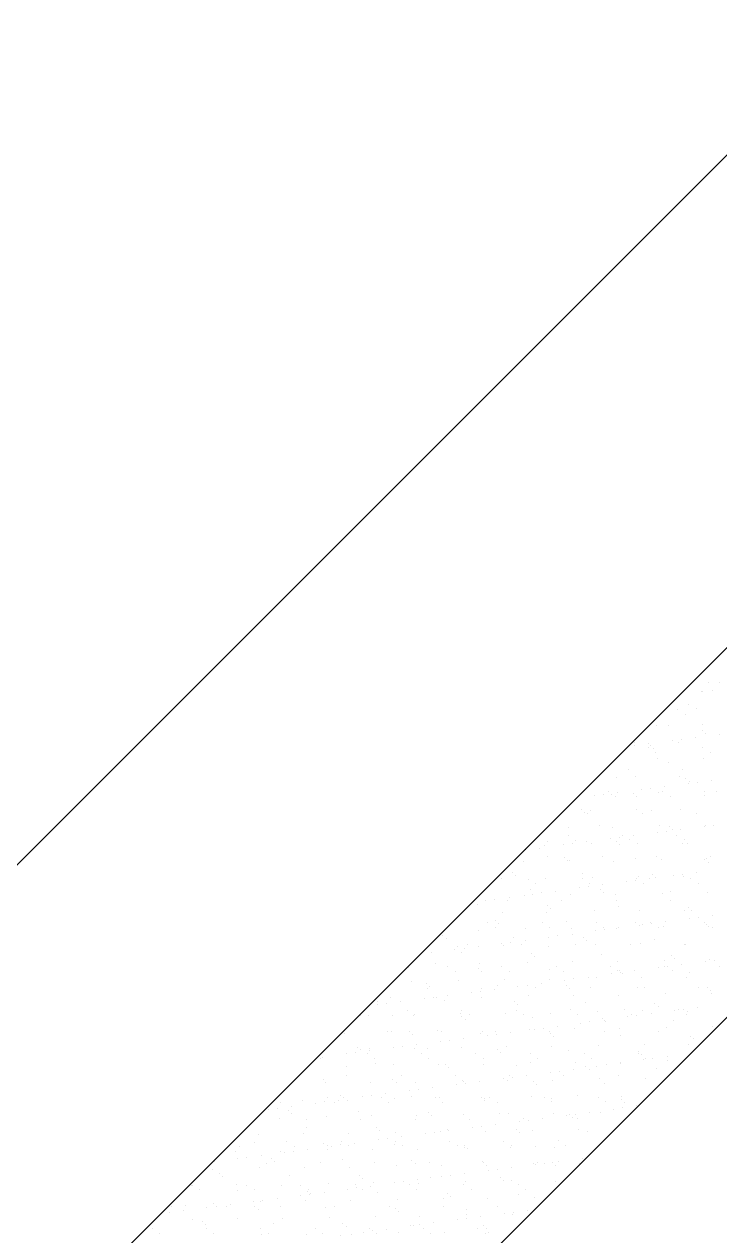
# Model space of a CAD drawing. Header units: millimetres. Extents: x 89805 to 1757503, y 48266 to 267832.
# Drawn here: x 953455 to 953854, y 159080 to 159775 of the extents above; entities that cross this region are included whole.
import ezdxf

# ---------------------------------------------------------------- set-up
doc = ezdxf.new("R2010")
doc.units = ezdxf.units.MM
doc.header["$LTSCALE"] = 1000
doc.layers.add('WALL', color=111, linetype='Continuous')

msp = doc.modelspace()

# ---------------------------------------------------------------- linework, layer by layer
at = {"color": 8, "ltscale": 0.7}
for p, q in [((953847.34, 159397.81), (953847.34, 159397.81)), ((953853.42, 159397.56), (953853.42, 159397.56)), ((953843.08, 159392.66), (953843.08, 159392.66)), ((953844.14, 159392.53), (953844.14, 159392.53)), ((953849.34, 159393.22), (953849.34, 159393.22)), ((953829.59, 159382.32), (953829.59, 159382.32)), ((953836.02, 159385.12), (953836.02, 159385.12)), ((953840.23, 159382.44), (953840.23, 159382.44)), ((953833.9, 159379.13), (953833.9, 159379.13)), ((953817.53, 159373.06), (953817.53, 159373.06)), ((953824.27, 159372.71), (953824.27, 159372.71)), ((953843.71, 159373.4), (953843.71, 159373.4)), ((953843.85, 159370.01), (953843.85, 159370.01)), ((953845.7, 159368.32), (953845.7, 159368.32)), ((953853.36, 159367.85), (953853.36, 159367.85)), ((953804.64, 159363.17), (953804.64, 159363.17)), ((953804.73, 159361.45), (953804.73, 159361.45)), ((953812.86, 159362.52), (953812.86, 159362.52)), ((953813.79, 159361.23), (953813.79, 159361.23)), ((953826.44, 159364.31), (953826.44, 159364.31)), ((953830.22, 159363.05), (953830.22, 159363.05)), ((953831.65, 159364.99), (953831.65, 159364.99)), ((953839.78, 159366.06), (953839.78, 159366.06)), ((953812.95, 159360.02), (953812.95, 159360.02)), ((953815.64, 159359.54), (953815.64, 159359.54)), ((953817.17, 159357.34), (953817.17, 159357.34)), ((953818.16, 159353.79), (953818.16, 159353.79)), ((953844.09, 159360.08), (953844.09, 159360.08)), ((953844.34, 159354.13), (953844.34, 159354.13)), ((953848.31, 159357.39), (953848.31, 159357.39)), ((953801.21, 159347.61), (953801.21, 159347.61)), ((953824.34, 159351.57), (953824.34, 159351.57)), ((953832.35, 159347.67), (953832.35, 159347.67)), ((953794.27, 159342.79), (953794.27, 159342.79)), ((953805.27, 159343.9), (953805.27, 159343.9)), ((953830.85, 159343.78), (953830.85, 159343.78)), ((953834.29, 159342.45), (953834.29, 159342.45)), ((953835.66, 159339.63), (953835.66, 159339.63)), ((953836.13, 159340.76), (953836.13, 159340.76)), ((953840.87, 159340.32), (953840.87, 159340.32)), ((953849, 159341.39), (953849, 159341.39)), ((953781.83, 159332.54), (953781.83, 159332.54)), ((953787.03, 159333.23), (953787.03, 159333.23)), ((953789.89, 159334.93), (953789.89, 159334.93)), ((953791.78, 159333.55), (953791.78, 159333.55)), ((953795.16, 159334.3), (953795.16, 159334.3)), ((953804.23, 159333.67), (953804.23, 159333.67)), ((953808.74, 159336.09), (953808.74, 159336.09)), ((953813.95, 159336.77), (953813.95, 159336.77)), ((953818.79, 159334.53), (953818.79, 159334.53)), ((953821.03, 159334.98), (953821.03, 159334.98)), ((953822.08, 159337.84), (953822.08, 159337.84)), ((953844.83, 159332.79), (953844.83, 159332.79)), ((953844.97, 159334.86), (953844.97, 159334.86)), ((953852.17, 159335.04), (953852.17, 159335.04)), ((953794.1, 159332.24), (953794.1, 159332.24)), ((953806.07, 159331.98), (953806.07, 159331.98)), ((953825.25, 159332.3), (953825.25, 159332.3)), ((953774.17, 159324.89), (953774.17, 159324.89)), ((953776.01, 159323.21), (953776.01, 159323.21)), ((953778.14, 159322.51), (953778.14, 159322.51)), ((953779.72, 159324.3), (953779.72, 159324.3)), ((953805.9, 159324.63), (953805.9, 159324.63)), ((953809.29, 159322.57), (953809.29, 159322.57)), ((953814.77, 159324.01), (953814.77, 159324.01)), ((953831.48, 159324.51), (953831.48, 159324.51)), ((953840.43, 159322.63), (953840.43, 159322.63)), ((953766.83, 159314.41), (953766.83, 159314.41)), ((953784.71, 159315.23), (953784.71, 159315.23)), ((953792.41, 159314.28), (953792.41, 159314.28)), ((953819.42, 159315.26), (953819.42, 159315.26)), ((953823.17, 159312.1), (953823.17, 159312.1)), ((953824.72, 159314.89), (953824.72, 159314.89)), ((953826.57, 159313.2), (953826.57, 159313.2)), ((953831.3, 159313.17), (953831.3, 159313.17)), ((953844.88, 159314.95), (953844.88, 159314.95)), ((953845.6, 159315.59), (953845.6, 159315.59)), ((953850.09, 159315.64), (953850.09, 159315.64)), ((953754.65, 159306.46), (953754.65, 159306.46)), ((953766.82, 159309.83), (953766.82, 159309.83)), ((953769.33, 159305.01), (953769.33, 159305.01)), ((953771.04, 159307.14), (953771.04, 159307.14)), ((953777.46, 159306.08), (953777.46, 159306.08)), ((953780.35, 159305.03), (953780.35, 159305.03)), ((953791.05, 159307.87), (953791.05, 159307.87)), ((953794.66, 159306.11), (953794.66, 159306.11)), ((953796.25, 159308.55), (953796.25, 159308.55)), ((953797.96, 159309.89), (953797.96, 159309.89)), ((953802.18, 159307.2), (953802.18, 159307.2)), ((953804.38, 159309.62), (953804.38, 159309.62)), ((953806.53, 159305.36), (953806.53, 159305.36)), ((953817.96, 159311.41), (953817.96, 159311.41)), ((953829.1, 159309.94), (953829.1, 159309.94)), ((953832.11, 159305.24), (953832.11, 159305.24)), ((953833.32, 159307.26), (953833.32, 159307.26)), ((953835.27, 159305.23), (953835.27, 159305.23)), ((953742.42, 159301.46), (953742.42, 159301.46)), ((953750.54, 159302.53), (953750.54, 159302.53)), ((953753.34, 159304.06), (953753.34, 159304.06)), ((953764.13, 159304.32), (953764.13, 159304.32)), ((953796.51, 159304.42), (953796.51, 159304.42)), ((953741.28, 159294.8), (953741.28, 159294.8)), ((953755.08, 159297.41), (953755.08, 159297.41)), ((953764.6, 159297.34), (953764.6, 159297.34)), ((953766.44, 159295.65), (953766.44, 159295.65)), ((953767.46, 159295.14), (953767.46, 159295.14)), ((953786.22, 159297.47), (953786.22, 159297.47)), ((953793.04, 159295.02), (953793.04, 159295.02)), ((953805.21, 159296.45), (953805.21, 159296.45)), ((953817.36, 159297.53), (953817.36, 159297.53)), ((953820.05, 159295.99), (953820.05, 159295.99)), ((953845.22, 159296.11), (953845.22, 159296.11)), ((953846.23, 159296.32), (953846.23, 159296.32)), ((953847.06, 159294.42), (953847.06, 159294.42)), ((953848.5, 159297.58), (953848.5, 159297.58)), ((953728.39, 159284.91), (953728.39, 159284.91)), ((953734.54, 159288.56), (953734.54, 159288.56)), ((953736.38, 159286.87), (953736.38, 159286.87)), ((953743.76, 159284.73), (953743.76, 159284.73)), ((953753.97, 159284.79), (953753.97, 159284.79)), ((953774.9, 159284.79), (953774.9, 159284.79)), ((953775.14, 159287.68), (953775.14, 159287.68)), ((953780.98, 159285.76), (953780.98, 159285.76)), ((953805.47, 159283.87), (953805.47, 159283.87)), ((953806.04, 159284.84), (953806.04, 159284.84)), ((953807.16, 159286.1), (953807.16, 159286.1)), ((953813.6, 159284.94), (953813.6, 159284.94)), ((953815.16, 159287.33), (953815.16, 159287.33)), ((953817, 159285.64), (953817, 159285.64)), ((953827.18, 159286.73), (953827.18, 159286.73)), ((953832.39, 159287.42), (953832.39, 159287.42)), ((953832.74, 159285.97), (953832.74, 159285.97)), ((953837.18, 159284.9), (953837.18, 159284.9)), ((953840.52, 159288.49), (953840.52, 159288.49)), ((953745.08, 159278.9), (953745.08, 159278.9)), ((953747.97, 159282.05), (953747.97, 159282.05)), ((953751.64, 159276.79), (953751.64, 159276.79)), ((953759.76, 159277.86), (953759.76, 159277.86)), ((953773.35, 159279.64), (953773.35, 159279.64)), ((953778.55, 159280.33), (953778.55, 159280.33)), ((953779.12, 159282.1), (953779.12, 159282.1)), ((953785.1, 159278.56), (953785.1, 159278.56)), ((953786.68, 159281.4), (953786.68, 159281.4)), ((953786.94, 159276.87), (953786.94, 159276.87)), ((953800.27, 159283.19), (953800.27, 159283.19)), ((953810.26, 159282.16), (953810.26, 159282.16)), ((953825.7, 159277.67), (953825.7, 159277.67)), ((953841.4, 159282.22), (953841.4, 159282.22)), ((953846.86, 159277.05), (953846.86, 159277.05)), ((953715.02, 159270.12), (953715.02, 159270.12)), ((953719.51, 159272.56), (953719.51, 159272.56)), ((953724.72, 159273.24), (953724.72, 159273.24)), ((953732.01, 159272.32), (953732.01, 159272.32)), ((953732.85, 159274.31), (953732.85, 159274.31)), ((953741.91, 159275.54), (953741.91, 159275.54)), ((953746.43, 159276.1), (953746.43, 159276.1)), ((953763.15, 159272.37), (953763.15, 159272.37)), ((953768.09, 159275.87), (953768.09, 159275.87)), ((953793.67, 159275.75), (953793.67, 159275.75)), ((953794.3, 159272.43), (953794.3, 159272.43)), ((953820.68, 159276.72), (953820.68, 159276.72)), ((953825.44, 159272.49), (953825.44, 159272.49)), ((953729.02, 159265.64), (953729.02, 159265.64)), ((953754.6, 159265.52), (953754.6, 159265.52)), ((953755.04, 159269.78), (953755.04, 159269.78)), ((953756.88, 159268.09), (953756.88, 159268.09)), ((953781.61, 159266.49), (953781.61, 159266.49)), ((953795.64, 159268.89), (953795.64, 159268.89)), ((953807.79, 159266.83), (953807.79, 159266.83)), ((953833.37, 159266.71), (953833.37, 159266.71)), ((953835.65, 159268.55), (953835.65, 159268.55)), ((953837.5, 159266.86), (953837.5, 159266.86)), ((953849.74, 159263.81), (953849.74, 159263.81)), ((953720.69, 159259.63), (953720.69, 159259.63)), ((953724.91, 159256.95), (953724.91, 159256.95)), ((953724.97, 159261), (953724.97, 159261)), ((953726.82, 159259.31), (953726.82, 159259.31)), ((953742.54, 159256.27), (953742.54, 159256.27)), ((953751.83, 159259.69), (953751.83, 159259.69)), ((953756.05, 159257), (953756.05, 159257)), ((953765.58, 159260.12), (953765.58, 159260.12)), ((953768.72, 159256.6), (953768.72, 159256.6)), ((953782.97, 159259.75), (953782.97, 159259.75)), ((953787.19, 159257.06), (953787.19, 159257.06)), ((953794.3, 159256.48), (953794.3, 159256.48)), ((953795.9, 159256.72), (953795.9, 159256.72)), ((953805.59, 159259.77), (953805.59, 159259.77)), ((953807.44, 159258.08), (953807.44, 159258.08)), ((953809.49, 159258.51), (953809.49, 159258.51)), ((953814.12, 159259.8), (953814.12, 159259.8)), ((953814.69, 159259.2), (953814.69, 159259.2)), ((953818.33, 159257.12), (953818.33, 159257.12)), ((953821.31, 159257.45), (953821.31, 159257.45)), ((953822.82, 159260.27), (953822.82, 159260.27)), ((953836.4, 159262.05), (953836.4, 159262.05)), ((953841.61, 159262.74), (953841.61, 159262.74)), ((953845.26, 159259.86), (953845.26, 159259.86)), ((953846.2, 159258.89), (953846.2, 159258.89)), ((953847.49, 159257.79), (953847.49, 159257.79)), ((953849.47, 159257.17), (953849.47, 159257.17)), ((953694.91, 159252.22), (953694.91, 159252.22)), ((953696.76, 159250.54), (953696.76, 159250.54)), ((953715.53, 159255.3), (953715.53, 159255.3)), ((953735.52, 159251.34), (953735.52, 159251.34)), ((953742.07, 159249.64), (953742.07, 159249.64)), ((953755.65, 159251.42), (953755.65, 159251.42)), ((953760.86, 159252.11), (953760.86, 159252.11)), ((953768.98, 159253.18), (953768.98, 159253.18)), ((953775.53, 159251), (953775.53, 159251)), ((953777.38, 159249.31), (953777.38, 159249.31)), ((953782.57, 159254.97), (953782.57, 159254.97)), ((953787.77, 159255.65), (953787.77, 159255.65)), ((953816.14, 159250.11), (953816.14, 159250.11)), ((953688.23, 159242.55), (953688.23, 159242.55)), ((953701.81, 159244.34), (953701.81, 159244.34)), ((953703.48, 159246.04), (953703.48, 159246.04)), ((953705.46, 159242.56), (953705.46, 159242.56)), ((953707.02, 159245.02), (953707.02, 159245.02)), ((953708.95, 159247.22), (953708.95, 159247.22)), ((953715.15, 159246.09), (953715.15, 159246.09)), ((953728.73, 159247.88), (953728.73, 159247.88)), ((953729.65, 159246.38), (953729.65, 159246.38)), ((953733.94, 159248.56), (953733.94, 159248.56)), ((953740.09, 159247.28), (953740.09, 159247.28)), ((953745.47, 159242.22), (953745.47, 159242.22)), ((953755.23, 159246.25), (953755.23, 159246.25)), ((953771.23, 159247.33), (953771.23, 159247.33)), ((953782.24, 159247.23), (953782.24, 159247.23)), ((953802.37, 159247.39), (953802.37, 159247.39)), ((953808.42, 159247.56), (953808.42, 159247.56)), ((953833.51, 159247.45), (953833.51, 159247.45)), ((953834, 159247.44), (953834, 159247.44)), ((953690.58, 159236.15), (953690.58, 159236.15)), ((953716.16, 159236.03), (953716.16, 159236.03)), ((953743.17, 159237), (953743.17, 159237)), ((953747.31, 159240.53), (953747.31, 159240.53)), ((953769.35, 159237.33), (953769.35, 159237.33)), ((953786.08, 159241.34), (953786.08, 159241.34)), ((953794.93, 159237.21), (953794.93, 159237.21)), ((953821.94, 159238.18), (953821.94, 159238.18)), ((953826.09, 159240.99), (953826.09, 159240.99)), ((953827.93, 159239.3), (953827.93, 159239.3)), ((953832.04, 159235.59), (953832.04, 159235.59)), ((953845.62, 159237.38), (953845.62, 159237.38)), ((953848.12, 159238.52), (953848.12, 159238.52)), ((953850.83, 159238.06), (953850.83, 159238.06)), ((953675.4, 159233.79), (953675.4, 159233.79)), ((953697.63, 159234.54), (953697.63, 159234.54)), ((953701.84, 159231.85), (953701.84, 159231.85)), ((953715.41, 159233.44), (953715.41, 159233.44)), ((953717.25, 159231.75), (953717.25, 159231.75)), ((953728.77, 159234.59), (953728.77, 159234.59)), ((953732.99, 159231.91), (953732.99, 159231.91)), ((953756.01, 159232.56), (953756.01, 159232.56)), ((953759.91, 159234.65), (953759.91, 159234.65)), ((953764.13, 159231.96), (953764.13, 159231.96)), ((953778.2, 159228.5), (953778.2, 159228.5)), ((953791.05, 159234.71), (953791.05, 159234.71)), ((953791.79, 159230.29), (953791.79, 159230.29)), ((953795.27, 159232.02), (953795.27, 159232.02)), ((953796.03, 159232.22), (953796.03, 159232.22)), ((953796.99, 159230.97), (953796.99, 159230.97)), ((953797.87, 159230.53), (953797.87, 159230.53)), ((953805.12, 159232.04), (953805.12, 159232.04)), ((953809.05, 159228.29), (953809.05, 159228.29)), ((953818.71, 159233.83), (953818.71, 159233.83)), ((953822.19, 159234.76), (953822.19, 159234.76)), ((953823.91, 159234.52), (953823.91, 159234.52)), ((953826.41, 159232.08), (953826.41, 159232.08)), ((953834.63, 159228.17), (953834.63, 159228.17)), ((953836.63, 159231.33), (953836.63, 159231.33)), ((953853.33, 159234.82), (953853.33, 159234.82)), ((953677.1, 159225.8), (953677.1, 159225.8)), ((953685.35, 159224.67), (953685.35, 159224.67)), ((953685.88, 159222.12), (953685.88, 159222.12)), ((953687.19, 159222.98), (953687.19, 159222.98)), ((953704.11, 159226.77), (953704.11, 159226.77)), ((953717.02, 159222.18), (953717.02, 159222.18)), ((953724.37, 159221.41), (953724.37, 159221.41)), ((953725.95, 159223.78), (953725.95, 159223.78)), ((953730.28, 159227.11), (953730.28, 159227.11)), ((953737.95, 159223.2), (953737.95, 159223.2)), ((953743.16, 159223.89), (953743.16, 159223.89)), ((953748.17, 159222.24), (953748.17, 159222.24)), ((953751.29, 159224.96), (953751.29, 159224.96)), ((953755.86, 159226.99), (953755.86, 159226.99)), ((953764.87, 159226.75), (953764.87, 159226.75)), ((953765.97, 159223.44), (953765.97, 159223.44)), ((953767.81, 159221.75), (953767.81, 159221.75)), ((953770.08, 159227.43), (953770.08, 159227.43)), ((953779.31, 159222.29), (953779.31, 159222.29)), ((953782.87, 159227.96), (953782.87, 159227.96)), ((953806.57, 159222.55), (953806.57, 159222.55)), ((953810.45, 159222.35), (953810.45, 159222.35)), ((953841.59, 159222.4), (953841.59, 159222.4)), ((953846.59, 159222.21), (953846.59, 159222.21)), ((953657.13, 159214.2), (953657.13, 159214.2)), ((953665.04, 159216.55), (953665.04, 159216.55)), ((953670.53, 159214.33), (953670.53, 159214.33)), ((953684.12, 159216.11), (953684.12, 159216.11)), ((953689.32, 159216.8), (953689.32, 159216.8)), ((953691.21, 159216.88), (953691.21, 159216.88)), ((953695.89, 159215.01), (953695.89, 159215.01)), ((953697.45, 159217.87), (953697.45, 159217.87)), ((953711.03, 159219.66), (953711.03, 159219.66)), ((953716.24, 159220.34), (953716.24, 159220.34)), ((953716.79, 159216.76), (953716.79, 159216.76)), ((953735.91, 159214.66), (953735.91, 159214.66)), ((953743.8, 159217.73), (953743.8, 159217.73)), ((953769.98, 159218.07), (953769.98, 159218.07)), ((953795.56, 159217.94), (953795.56, 159217.94)), ((953822.57, 159218.92), (953822.57, 159218.92)), ((953848.43, 159220.52), (953848.43, 159220.52)), ((953848.75, 159219.25), (953848.75, 159219.25)), ((953657.2, 159212.57), (953657.2, 159212.57)), ((953662.4, 159213.26), (953662.4, 159213.26)), ((953674.56, 159209.44), (953674.56, 159209.44)), ((953704.74, 159207.51), (953704.74, 159207.51)), ((953705.7, 159209.5), (953705.7, 159209.5)), ((953730.91, 159207.84), (953730.91, 159207.84)), ((953736.84, 159209.55), (953736.84, 159209.55)), ((953737.75, 159212.97), (953737.75, 159212.97)), ((953756.49, 159207.72), (953756.49, 159207.72)), ((953767.99, 159209.61), (953767.99, 159209.61)), ((953776.51, 159213.78), (953776.51, 159213.78)), ((953783.5, 159208.69), (953783.5, 159208.69)), ((953799.13, 159209.67), (953799.13, 159209.67)), ((953809.68, 159209.02), (953809.68, 159209.02)), ((953814.34, 159207.37), (953814.34, 159207.37)), ((953816.52, 159213.43), (953816.52, 159213.43)), ((953818.37, 159211.75), (953818.37, 159211.75)), ((953827.93, 159209.16), (953827.93, 159209.16)), ((953830.27, 159209.72), (953830.27, 159209.72)), ((953833.13, 159209.84), (953833.13, 159209.84)), ((953835.26, 159208.9), (953835.26, 159208.9)), ((953841.26, 159210.91), (953841.26, 159210.91)), ((953647.64, 159206.7), (953647.64, 159206.7)), ((953652.15, 159206.66), (953652.15, 159206.66)), ((953665.83, 159206.23), (953665.83, 159206.23)), ((953677.73, 159206.53), (953677.73, 159206.53)), ((953678.78, 159206.75), (953678.78, 159206.75)), ((953705.84, 159205.89), (953705.84, 159205.89)), ((953707.69, 159204.2), (953707.69, 159204.2)), ((953709.92, 159206.81), (953709.92, 159206.81)), ((953741.06, 159206.87), (953741.06, 159206.87)), ((953746.45, 159205), (953746.45, 159205)), ((953772.2, 159206.92), (953772.2, 159206.92)), ((953774.09, 159202.07), (953774.09, 159202.07)), ((953779.29, 159202.75), (953779.29, 159202.75)), ((953786.46, 159204.66), (953786.46, 159204.66)), ((953787.42, 159203.82), (953787.42, 159203.82)), ((953788.31, 159202.97), (953788.31, 159202.97)), ((953801.01, 159205.61), (953801.01, 159205.61)), ((953803.34, 159206.98), (953803.34, 159206.98)), ((953806.21, 159206.3), (953806.21, 159206.3)), ((953827.07, 159203.77), (953827.07, 159203.77)), ((953834.49, 159207.04), (953834.49, 159207.04)), ((953638.66, 159196.31), (953638.66, 159196.31)), ((953662.82, 159197.02), (953662.82, 159197.02)), ((953665.67, 159197.28), (953665.67, 159197.28)), ((953675.78, 159197.11), (953675.78, 159197.11)), ((953677.63, 159195.42), (953677.63, 159195.42)), ((953691.84, 159197.61), (953691.84, 159197.61)), ((953693.96, 159197.08), (953693.96, 159197.08)), ((953716.39, 159196.22), (953716.39, 159196.22)), ((953717.42, 159197.49), (953717.42, 159197.49)), ((953720.25, 159194.98), (953720.25, 159194.98)), ((953725.1, 159197.14), (953725.1, 159197.14)), ((953725.46, 159195.67), (953725.46, 159195.67)), ((953733.59, 159196.74), (953733.59, 159196.74)), ((953744.43, 159198.46), (953744.43, 159198.46)), ((953747.17, 159198.52), (953747.17, 159198.52)), ((953752.38, 159199.21), (953752.38, 159199.21)), ((953756.24, 159197.19), (953756.24, 159197.19)), ((953756.4, 159195.88), (953756.4, 159195.88)), ((953758.25, 159194.19), (953758.25, 159194.19)), ((953760.51, 159200.28), (953760.51, 159200.28)), ((953770.61, 159198.8), (953770.61, 159198.8)), ((953787.38, 159197.25), (953787.38, 159197.25)), ((953796.19, 159198.67), (953796.19, 159198.67)), ((953797.01, 159195), (953797.01, 159195)), ((953818.53, 159197.31), (953818.53, 159197.31)), ((953823.2, 159199.65), (953823.2, 159199.65)), ((953837.02, 159194.65), (953837.02, 159194.65)), ((953849.38, 159199.98), (953849.38, 159199.98)), ((953849.67, 159197.36), (953849.67, 159197.36)), ((953645.72, 159188.33), (953645.72, 159188.33)), ((953647.57, 159186.64), (953647.57, 159186.64)), ((953652.78, 159187.39), (953652.78, 159187.39)), ((953666.42, 159187.89), (953666.42, 159187.89)), ((953671.62, 159188.58), (953671.62, 159188.58)), ((953678.36, 159187.26), (953678.36, 159187.26)), ((953679.75, 159189.65), (953679.75, 159189.65)), ((953686.33, 159187.45), (953686.33, 159187.45)), ((953693.34, 159191.44), (953693.34, 159191.44)), ((953698.54, 159192.12), (953698.54, 159192.12)), ((953705.37, 159188.24), (953705.37, 159188.24)), ((953706.67, 159193.19), (953706.67, 159193.19)), ((953726.34, 159187.1), (953726.34, 159187.1)), ((953731.54, 159188.57), (953731.54, 159188.57)), ((953757.12, 159188.45), (953757.12, 159188.45)), ((953784.13, 159189.42), (953784.13, 159189.42)), ((953810.31, 159189.76), (953810.31, 159189.76)), ((953835.89, 159189.63), (953835.89, 159189.63)), ((953838.86, 159192.96), (953838.86, 159192.96)), ((953624.57, 159181.6), (953624.57, 159181.6)), ((953625.92, 159182.56), (953625.92, 159182.56)), ((953639.5, 159184.35), (953639.5, 159184.35)), ((953644.71, 159185.03), (953644.71, 159185.03)), ((953651.5, 159184.34), (953651.5, 159184.34)), ((953652.84, 159186.1), (953652.84, 159186.1)), ((953655.71, 159181.65), (953655.71, 159181.65)), ((953682.64, 159184.4), (953682.64, 159184.4)), ((953686.85, 159181.71), (953686.85, 159181.71)), ((953713.78, 159184.45), (953713.78, 159184.45)), ((953718, 159181.77), (953718, 159181.77)), ((953728.18, 159185.41), (953728.18, 159185.41)), ((953744.92, 159184.51), (953744.92, 159184.51)), ((953749.14, 159181.82), (953749.14, 159181.82)), ((953766.95, 159186.22), (953766.95, 159186.22)), ((953771.24, 159179.53), (953771.24, 159179.53)), ((953776.06, 159184.57), (953776.06, 159184.57)), ((953780.28, 159181.88), (953780.28, 159181.88)), ((953806.96, 159185.88), (953806.96, 159185.88)), ((953807.2, 159184.62), (953807.2, 159184.62)), ((953808.8, 159184.19), (953808.8, 159184.19)), ((953810.23, 159180.93), (953810.23, 159180.93)), ((953811.42, 159181.94), (953811.42, 159181.94)), ((953815.43, 159181.62), (953815.43, 159181.62)), ((953823.56, 159182.69), (953823.56, 159182.69)), ((953823.83, 159180.38), (953823.83, 159180.38)), ((953639.29, 159177.04), (953639.29, 159177.04)), ((953656.27, 159178.67), (953656.27, 159178.67)), ((953666.3, 159178.01), (953666.3, 159178.01)), ((953692.47, 159178.34), (953692.47, 159178.34)), ((953696.28, 159178.33), (953696.28, 159178.33)), ((953698.12, 159176.64), (953698.12, 159176.64)), ((953718.05, 159178.22), (953718.05, 159178.22)), ((953736.88, 159177.44), (953736.88, 159177.44)), ((953745.06, 159179.2), (953745.06, 159179.2)), ((953756.39, 159173.85), (953756.39, 159173.85)), ((953761.6, 159174.53), (953761.6, 159174.53)), ((953769.73, 159175.6), (953769.73, 159175.6)), ((953776.9, 159177.1), (953776.9, 159177.1)), ((953778.74, 159175.41), (953778.74, 159175.41)), ((953783.31, 159177.39), (953783.31, 159177.39)), ((953788.51, 159178.08), (953788.51, 159178.08)), ((953796.64, 159179.15), (953796.64, 159179.15)), ((953796.82, 159179.41), (953796.82, 159179.41)), ((953817.5, 159176.22), (953817.5, 159176.22)), ((953626.2, 159169.89), (953626.2, 159169.89)), ((953627.23, 159167.78), (953627.23, 159167.78)), ((953639.75, 159171.93), (953639.75, 159171.93)), ((953653.41, 159168.12), (953653.41, 159168.12)), ((953666.22, 159169.55), (953666.22, 159169.55)), ((953668.06, 159167.86), (953668.06, 159167.86)), ((953670.89, 159171.98), (953670.89, 159171.98)), ((953678.99, 159168), (953678.99, 159168)), ((953702.04, 159172.04), (953702.04, 159172.04)), ((953702.56, 159166.76), (953702.56, 159166.76)), ((953706, 159168.97), (953706, 159168.97)), ((953706.82, 159168.67), (953706.82, 159168.67)), ((953707.76, 159167.44), (953707.76, 159167.44)), ((953715.89, 159168.51), (953715.89, 159168.51)), ((953729.47, 159170.3), (953729.47, 159170.3)), ((953732.17, 159169.3), (953732.17, 159169.3)), ((953733.18, 159172.1), (953733.18, 159172.1)), ((953734.68, 159170.99), (953734.68, 159170.99)), ((953742.81, 159172.06), (953742.81, 159172.06)), ((953746.84, 159168.32), (953746.84, 159168.32)), ((953748.68, 159166.63), (953748.68, 159166.63)), ((953757.75, 159169.18), (953757.75, 159169.18)), ((953764.32, 159172.15), (953764.32, 159172.15)), ((953784.76, 159170.15), (953784.76, 159170.15)), ((953787.44, 159167.44), (953787.44, 159167.44)), ((953795.46, 159172.21), (953795.46, 159172.21)), ((953810.94, 159170.49), (953810.94, 159170.49)), ((953628.43, 159159.24), (953628.43, 159159.24)), ((953636.16, 159160.77), (953636.16, 159160.77)), ((953638, 159159.08), (953638, 159159.08)), ((953648.72, 159159.67), (953648.72, 159159.67)), ((953653.93, 159160.36), (953653.93, 159160.36)), ((953659.57, 159159.3), (953659.57, 159159.3)), ((953662.06, 159161.43), (953662.06, 159161.43)), ((953666.93, 159158.74), (953666.93, 159158.74)), ((953675.64, 159163.22), (953675.64, 159163.22)), ((953676.76, 159159.89), (953676.76, 159159.89)), ((953680.84, 159163.9), (953680.84, 159163.9)), ((953688.97, 159164.97), (953688.97, 159164.97)), ((953690.71, 159159.36), (953690.71, 159159.36)), ((953693.1, 159159.08), (953693.1, 159159.08)), ((953716.78, 159159.55), (953716.78, 159159.55)), ((953718.68, 159158.95), (953718.68, 159158.95)), ((953721.86, 159159.41), (953721.86, 159159.41)), ((953745.69, 159159.93), (953745.69, 159159.93)), ((953753, 159159.47), (953753, 159159.47)), ((953757.38, 159158.66), (953757.38, 159158.66)), ((953771.87, 159160.26), (953771.87, 159160.26)), ((953784.14, 159159.53), (953784.14, 159159.53)), ((953797.45, 159160.14), (953797.45, 159160.14)), ((953594.89, 159152.58), (953594.89, 159152.58)), ((953600.09, 159153.27), (953600.09, 159153.27)), ((953601.51, 159156.5), (953601.51, 159156.5)), ((953606.1, 159152), (953606.1, 159152)), ((953608.22, 159154.34), (953608.22, 159154.34)), ((953614.34, 159157.89), (953614.34, 159157.89)), ((953621.8, 159156.13), (953621.8, 159156.13)), ((953627.01, 159156.81), (953627.01, 159156.81)), ((953632.65, 159156.56), (953632.65, 159156.56)), ((953635.14, 159157.88), (953635.14, 159157.88)), ((953639.92, 159157.77), (953639.92, 159157.77)), ((953663.79, 159156.61), (953663.79, 159156.61)), ((953694.93, 159156.67), (953694.93, 159156.67)), ((953718.62, 159157.86), (953718.62, 159157.86)), ((953726.07, 159156.73), (953726.07, 159156.73)), ((953757.21, 159156.78), (953757.21, 159156.78)), ((953788.36, 159156.84), (953788.36, 159156.84)), ((953792.53, 159152.71), (953792.53, 159152.71)), ((953797.39, 159158.32), (953797.39, 159158.32)), ((953797.73, 159153.4), (953797.73, 159153.4)), ((953799.24, 159156.63), (953799.24, 159156.63)), ((953805.86, 159154.47), (953805.86, 159154.47)), ((953600.85, 159147.54), (953600.85, 159147.54)), ((953607.94, 159150.31), (953607.94, 159150.31)), ((953616.69, 159146.83), (953616.69, 159146.83)), ((953627.86, 159148.52), (953627.86, 159148.52)), ((953646.7, 159151.11), (953646.7, 159151.11)), ((953647.83, 159146.89), (953647.83, 159146.89)), ((953654.04, 159148.85), (953654.04, 159148.85)), ((953678.97, 159146.94), (953678.97, 159146.94)), ((953679.62, 159148.73), (953679.62, 159148.73)), ((953686.71, 159150.77), (953686.71, 159150.77)), ((953688.56, 159149.08), (953688.56, 159149.08)), ((953706.63, 159149.7), (953706.63, 159149.7)), ((953710.11, 159147), (953710.11, 159147)), ((953727.32, 159149.88), (953727.32, 159149.88)), ((953732.8, 159150.03), (953732.8, 159150.03)), ((953738.69, 159145.62), (953738.69, 159145.62)), ((953741.25, 159147.06), (953741.25, 159147.06)), ((953743.9, 159146.31), (953743.9, 159146.31)), ((953752.03, 159147.38), (953752.03, 159147.38)), ((953758.38, 159149.91), (953758.38, 159149.91)), ((953765.61, 159149.17), (953765.61, 159149.17)), ((953767.33, 159149.54), (953767.33, 159149.54)), ((953769.18, 159147.85), (953769.18, 159147.85)), ((953770.82, 159149.85), (953770.82, 159149.85)), ((953772.39, 159147.11), (953772.39, 159147.11)), ((953778.95, 159150.92), (953778.95, 159150.92)), ((953785.39, 159150.89), (953785.39, 159150.89)), ((953588.79, 159138.29), (953588.79, 159138.29)), ((953614.97, 159138.62), (953614.97, 159138.62)), ((953616.64, 159142.34), (953616.64, 159142.34)), ((953640.55, 159138.5), (953640.55, 159138.5)), ((953656.65, 159141.99), (953656.65, 159141.99)), ((953658.5, 159140.3), (953658.5, 159140.3)), ((953667.56, 159139.47), (953667.56, 159139.47)), ((953684.86, 159138.54), (953684.86, 159138.54)), ((953690.06, 159139.22), (953690.06, 159139.22)), ((953693.73, 159139.81), (953693.73, 159139.81)), ((953697.26, 159141.11), (953697.26, 159141.11)), ((953698.19, 159140.29), (953698.19, 159140.29)), ((953711.78, 159142.08), (953711.78, 159142.08)), ((953716.98, 159142.77), (953716.98, 159142.77)), ((953719.31, 159139.69), (953719.31, 159139.69)), ((953725.11, 159143.84), (953725.11, 159143.84)), ((953737.27, 159140.76), (953737.27, 159140.76)), ((953739.12, 159139.08), (953739.12, 159139.08)), ((953746.32, 159140.66), (953746.32, 159140.66)), ((953772.5, 159140.99), (953772.5, 159140.99)), ((953777.88, 159139.88), (953777.88, 159139.88)), ((953578.44, 159131.4), (953578.44, 159131.4)), ((953586.58, 159133.56), (953586.58, 159133.56)), ((953605.37, 159134.15), (953605.37, 159134.15)), ((953609.58, 159131.46), (953609.58, 159131.46)), ((953626.59, 159133.22), (953626.59, 159133.22)), ((953628.44, 159131.53), (953628.44, 159131.53)), ((953631.02, 159131.45), (953631.02, 159131.45)), ((953636.23, 159132.14), (953636.23, 159132.14)), ((953636.51, 159134.2), (953636.51, 159134.2)), ((953640.72, 159131.52), (953640.72, 159131.52)), ((953644.36, 159133.21), (953644.36, 159133.21)), ((953657.94, 159134.99), (953657.94, 159134.99)), ((953663.15, 159135.68), (953663.15, 159135.68)), ((953667.2, 159132.33), (953667.2, 159132.33)), ((953667.65, 159134.26), (953667.65, 159134.26)), ((953671.28, 159136.75), (953671.28, 159136.75)), ((953671.87, 159131.57), (953671.87, 159131.57)), ((953698.79, 159134.32), (953698.79, 159134.32)), ((953703.01, 159131.63), (953703.01, 159131.63)), ((953707.21, 159131.99), (953707.21, 159131.99)), ((953729.93, 159134.37), (953729.93, 159134.37)), ((953733.43, 159130.77), (953733.43, 159130.77)), ((953734.15, 159131.69), (953734.15, 159131.69)), ((953747.82, 159131.1), (953747.82, 159131.1)), ((953761.07, 159134.43), (953761.07, 159134.43)), ((953765.29, 159131.74), (953765.29, 159131.74)), ((953575.9, 159128.4), (953575.9, 159128.4)), ((953577.19, 159124.36), (953577.19, 159124.36)), ((953582.39, 159125.05), (953582.39, 159125.05)), ((953590.52, 159126.12), (953590.52, 159126.12)), ((953596.53, 159124.44), (953596.53, 159124.44)), ((953601.48, 159128.28), (953601.48, 159128.28)), ((953604.11, 159127.91), (953604.11, 159127.91)), ((953609.31, 159128.59), (953609.31, 159128.59)), ((953617.44, 159129.66), (953617.44, 159129.66)), ((953628.49, 159129.25), (953628.49, 159129.25)), ((953654.67, 159129.58), (953654.67, 159129.58)), ((953680.25, 159129.46), (953680.25, 159129.46)), ((953707.26, 159130.43), (953707.26, 159130.43)), ((953709.05, 159130.3), (953709.05, 159130.3)), ((953759.01, 159130.64), (953759.01, 159130.64)), ((953774.83, 159124.49), (953774.83, 159124.49)), ((953562.41, 159118.05), (953562.41, 159118.05)), ((953562.48, 159121.67), (953562.48, 159121.67)), ((953563.61, 159122.57), (953563.61, 159122.57)), ((953589.42, 159119.02), (953589.42, 159119.02)), ((953593.62, 159121.73), (953593.62, 159121.73)), ((953598.37, 159122.75), (953598.37, 159122.75)), ((953615.6, 159119.36), (953615.6, 159119.36)), ((953624.76, 159121.79), (953624.76, 159121.79)), ((953637.14, 159123.55), (953637.14, 159123.55)), ((953641.18, 159119.23), (953641.18, 159119.23)), ((953655.91, 159121.84), (953655.91, 159121.84)), ((953668.19, 159120.21), (953668.19, 159120.21)), ((953677.15, 159123.21), (953677.15, 159123.21)), ((953678.99, 159121.52), (953678.99, 159121.52)), ((953687.05, 159121.9), (953687.05, 159121.9)), ((953694.36, 159120.54), (953694.36, 159120.54)), ((953717.75, 159122.33), (953717.75, 159122.33)), ((953718.19, 159121.96), (953718.19, 159121.96)), ((953719.94, 159120.42), (953719.94, 159120.42)), ((953721, 159117.4), (953721, 159117.4)), ((953726.2, 159118.09), (953726.2, 159118.09)), ((953734.33, 159119.16), (953734.33, 159119.16)), ((953746.95, 159121.39), (953746.95, 159121.39)), ((953747.91, 159120.95), (953747.91, 159120.95)), ((953749.33, 159122.01), (953749.33, 159122.01)), ((953753.12, 159121.63), (953753.12, 159121.63)), ((953757.77, 159121.98), (953757.77, 159121.98)), ((953759.61, 159120.29), (953759.61, 159120.29)), ((953761.25, 159122.7), (953761.25, 159122.7)), ((953773.13, 159121.72), (953773.13, 159121.72)), ((953566.47, 159115.66), (953566.47, 159115.66)), ((953568.31, 159113.97), (953568.31, 159113.97)), ((953607.07, 159114.78), (953607.07, 159114.78)), ((953629.12, 159109.98), (953629.12, 159109.98)), ((953647.09, 159114.43), (953647.09, 159114.43)), ((953648.93, 159112.75), (953648.93, 159112.75)), ((953655.3, 159110.31), (953655.3, 159110.31)), ((953667.16, 159110.32), (953667.16, 159110.32)), ((953672.37, 159111), (953672.37, 159111)), ((953680.5, 159112.07), (953680.5, 159112.07)), ((953680.88, 159110.19), (953680.88, 159110.19)), ((953687.69, 159113.55), (953687.69, 159113.55)), ((953694.08, 159113.86), (953694.08, 159113.86)), ((953699.28, 159114.54), (953699.28, 159114.54)), ((953707.41, 159115.62), (953707.41, 159115.62)), ((953707.89, 159111.16), (953707.89, 159111.16)), ((953727.71, 159113.21), (953727.71, 159113.21)), ((953729.55, 159111.52), (953729.55, 159111.52)), ((953734.06, 159111.5), (953734.06, 159111.5)), ((953759.64, 159111.38), (953759.64, 159111.38)), ((953550.35, 159108.8), (953550.35, 159108.8)), ((953551.16, 159108.99), (953551.16, 159108.99)), ((953555.38, 159106.31), (953555.38, 159106.31)), ((953576.53, 159109.13), (953576.53, 159109.13)), ((953577.01, 159106), (953577.01, 159106)), ((953582.3, 159109.05), (953582.3, 159109.05)), ((953586.52, 159106.36), (953586.52, 159106.36)), ((953602.11, 159109.01), (953602.11, 159109.01)), ((953613.33, 159103.23), (953613.33, 159103.23)), ((953613.44, 159109.11), (953613.44, 159109.11)), ((953617.03, 159105.66), (953617.03, 159105.66)), ((953617.66, 159106.42), (953617.66, 159106.42)), ((953618.53, 159103.91), (953618.53, 159103.91)), ((953618.87, 159103.97), (953618.87, 159103.97)), ((953626.66, 159104.98), (953626.66, 159104.98)), ((953640.24, 159106.77), (953640.24, 159106.77)), ((953644.58, 159109.16), (953644.58, 159109.16)), ((953645.45, 159107.46), (953645.45, 159107.46)), ((953648.8, 159106.48), (953648.8, 159106.48)), ((953653.58, 159108.53), (953653.58, 159108.53)), ((953657.63, 159104.77), (953657.63, 159104.77)), ((953675.73, 159109.22), (953675.73, 159109.22)), ((953679.94, 159106.53), (953679.94, 159106.53)), ((953697.65, 159104.43), (953697.65, 159104.43)), ((953706.87, 159109.27), (953706.87, 159109.27)), ((953711.08, 159106.59), (953711.08, 159106.59)), ((953738.01, 159109.33), (953738.01, 159109.33)), ((953738.25, 159103.55), (953738.25, 159103.55)), ((953742.23, 159106.64), (953742.23, 159106.64)), ((953539.42, 159096.58), (953539.42, 159096.58)), ((953546.95, 159097.22), (953546.95, 159097.22)), ((953559.49, 159096.14), (953559.49, 159096.14)), ((953563.04, 159098.78), (953563.04, 159098.78)), ((953564.7, 159096.83), (953564.7, 159096.83)), ((953570.56, 159096.63), (953570.56, 159096.63)), ((953572.83, 159097.9), (953572.83, 159097.9)), ((953586.41, 159099.68), (953586.41, 159099.68)), ((953586.97, 159096.88), (953586.97, 159096.88)), ((953590.05, 159099.75), (953590.05, 159099.75)), ((953591.61, 159100.37), (953591.61, 159100.37)), ((953599.74, 159101.44), (953599.74, 159101.44)), ((953601.7, 159096.69), (953601.7, 159096.69)), ((953616.23, 159100.09), (953616.23, 159100.09)), ((953627.57, 159096), (953627.57, 159096)), ((953632.84, 159096.75), (953632.84, 159096.75)), ((953641.81, 159099.97), (953641.81, 159099.97)), ((953663.98, 159096.8), (953663.98, 159096.8)), ((953668.82, 159100.94), (953668.82, 159100.94)), ((953694.99, 159101.27), (953694.99, 159101.27)), ((953695.12, 159096.86), (953695.12, 159096.86)), ((953699.49, 159102.74), (953699.49, 159102.74)), ((953720.57, 159101.15), (953720.57, 159101.15)), ((953726.26, 159096.92), (953726.26, 159096.92)), ((953747.58, 159102.12), (953747.58, 159102.12)), ((953537.78, 159093.28), (953537.78, 159093.28)), ((953545.91, 159094.35), (953545.91, 159094.35)), ((953550.98, 159089.53), (953550.98, 159089.53)), ((953577.16, 159089.86), (953577.16, 159089.86)), ((953588.81, 159095.19), (953588.81, 159095.19)), ((953602.74, 159089.74), (953602.74, 159089.74)), ((953629.75, 159090.71), (953629.75, 159090.71)), ((953655.93, 159091.05), (953655.93, 159091.05)), ((953667.58, 159095.65), (953667.58, 159095.65)), ((953669.43, 159093.96), (953669.43, 159093.96)), ((953681.51, 159090.92), (953681.51, 159090.92)), ((953703.3, 159089.18), (953703.3, 159089.18)), ((953708.19, 159094.77), (953708.19, 159094.77)), ((953708.5, 159089.87), (953708.5, 159089.87)), ((953708.52, 159091.9), (953708.52, 159091.9)), ((953716.63, 159090.94), (953716.63, 159090.94)), ((953730.22, 159092.73), (953730.22, 159092.73)), ((953734.69, 159092.23), (953734.69, 159092.23)), ((953735.42, 159093.41), (953735.42, 159093.41)), ((953743.55, 159094.48), (953743.55, 159094.48)), ((953528.09, 159083.89), (953528.09, 159083.89)), ((953556.9, 159088.1), (953556.9, 159088.1)), ((953558.75, 159086.41), (953558.75, 159086.41)), ((953559.24, 159083.95), (953559.24, 159083.95)), ((953590.38, 159084.01), (953590.38, 159084.01)), ((953597.51, 159087.22), (953597.51, 159087.22)), ((953621.52, 159084.06), (953621.52, 159084.06)), ((953637.52, 159086.88), (953637.52, 159086.88)), ((953639.37, 159085.19), (953639.37, 159085.19)), ((953649.46, 159082.09), (953649.46, 159082.09)), ((953652.66, 159084.12), (953652.66, 159084.12)), ((953654.67, 159082.78), (953654.67, 159082.78)), ((953662.8, 159083.85), (953662.8, 159083.85)), ((953676.38, 159085.64), (953676.38, 159085.64)), ((953678.13, 159085.99), (953678.13, 159085.99)), ((953681.59, 159086.32), (953681.59, 159086.32)), ((953683.8, 159084.18), (953683.8, 159084.18)), ((953689.72, 159087.39), (953689.72, 159087.39)), ((953714.94, 159084.23), (953714.94, 159084.23)), ((953718.14, 159085.65), (953718.14, 159085.65)), ((953719.99, 159083.96), (953719.99, 159083.96)), ((953532.31, 159081.21), (953532.31, 159081.21)), ((953563.45, 159081.26), (953563.45, 159081.26)), ((953590.68, 159080.49), (953590.68, 159080.49)), ((953594.59, 159081.32), (953594.59, 159081.32)), ((953616.86, 159080.82), (953616.86, 159080.82)), ((953625.74, 159081.38), (953625.74, 159081.38)), ((953635.88, 159080.31), (953635.88, 159080.31)), ((953642.44, 159080.7), (953642.44, 159080.7)), ((953656.88, 159081.43), (953656.88, 159081.43)), ((953669.45, 159081.67), (953669.45, 159081.67)), ((953688.02, 159081.49), (953688.02, 159081.49)), ((953695.62, 159082), (953695.62, 159082)), ((953719.16, 159081.55), (953719.16, 159081.55)), ((953721.2, 159081.88), (953721.2, 159081.88))]:
    msp.add_line(p, q, dxfattribs=at)
at = {"color": 3, "ltscale": 0.7}
msp.add_lwpolyline([(954736.46, 160296.09), (950592.14, 156151.82), (950698.2, 156045.75), (954948.59, 160296.09)], dxfattribs=at)
at = {"layer": 'WALL', "color": 4, "ltscale": 0.7}
for points in [[(950586.59, 156146.27), (954736.46, 160296.09)], [(950586.59, 156146.27), (954736.46, 160296.09)], [(953386.61, 160096.09), (954252.61, 160096.09), (954252.91, 160095.39), (950386.59, 156229.12)]]:
    msp.add_lwpolyline(points, dxfattribs=at)

doc.saveas('drawing.dxf')
